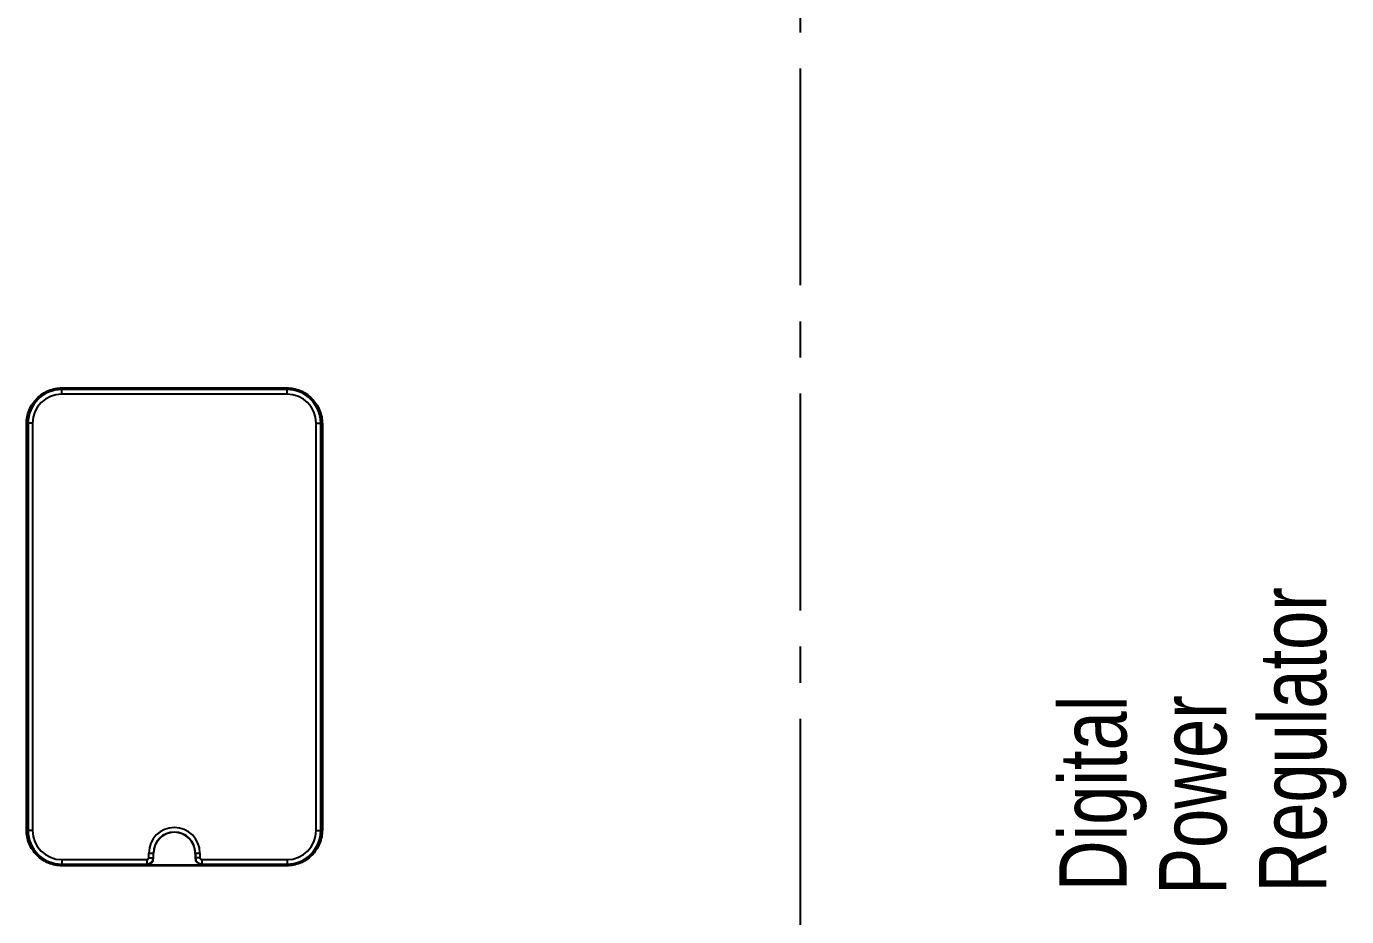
# Model space of a CAD drawing. Extents: x -329 to 5579, y -1942 to 3105.
# Drawn here: x 2097.1 to 2155.1, y -1545.8 to -1506.7 of the extents above; entities that cross this region are included whole.
import ezdxf

# ---------------------------------------------------------------- set-up
doc = ezdxf.new("R2010")
doc.units = 0
doc.linetypes.add('CENTER', pattern=[17.8, 10.75, -2.35, 2.35, -2.35])
doc.linetypes.add('CENTER2', pattern=[28.575, 19.05, -3.175, 3.175, -3.175])
doc.layers.get('0').update_dxf_attribs({"linetype": 'CONTINUOUS'})
for name, color, linetype in [('3', 112, 'CENTER'), ('CAP_DATA90A_DXF_CONTINUOUS', 7, 'CONTINUOUS'), ('TOP_CASE-90ADXF_CONTINUOUS', 7, 'CONTINUOUS')]:
    doc.layers.add(name, color=color, linetype=linetype)
doc.styles.get("Standard").update_dxf_attribs({"font": 'gulim.ttc', "width": 0.8, "height": 2})

msp = doc.modelspace()

# ---------------------------------------------------------------- linework, layer by layer
at = {"layer": '3', "linetype": 'CENTER2', "ltscale": 0.5}
msp.add_line((2131.119, -1918.106), (2131.119, -1400.26), dxfattribs=at)
at = {"layer": 'CAP_DATA90A_DXF_CONTINUOUS', "color": 7, "linetype": 'CONTINUOUS'}
for p, q in [((2098.669, -1522.837), (2098.669, -1522.615)), ((2108.569, -1522.615), (2098.669, -1522.615)), ((2108.569, -1522.637), (2098.669, -1522.637)), ((2108.569, -1522.837), (2098.669, -1522.837)), ((2108.569, -1522.837), (2108.569, -1522.615)), ((2097.169, -1524.115), (2097.169, -1542.015)), ((2097.391, -1524.115), (2097.169, -1524.115)), ((2097.191, -1524.115), (2097.191, -1542.015)), ((2097.391, -1524.115), (2097.391, -1542.015)), ((2109.847, -1542.015), (2109.847, -1524.115)), ((2109.847, -1524.115), (2110.069, -1524.115)), ((2110.047, -1542.015), (2110.047, -1524.115)), ((2110.069, -1542.015), (2110.069, -1524.115)), ((2097.391, -1542.015), (2097.169, -1542.015)), ((2109.847, -1542.015), (2110.069, -1542.015)), ((2102.497, -1543.215), (2102.497, -1543.004)), ((2102.497, -1543.004), (2102.707, -1543.004)), ((2102.697, -1543.215), (2102.697, -1543.004)), ((2102.707, -1543.215), (2102.707, -1543.004)), ((2104.531, -1543.004), (2104.531, -1543.215)), ((2104.531, -1543.004), (2104.741, -1543.004)), ((2104.541, -1543.004), (2104.541, -1543.215)), ((2104.741, -1543.004), (2104.741, -1543.215)), ((2098.669, -1543.293), (2098.669, -1543.515)), ((2098.669, -1543.293), (2102.419, -1543.293)), ((2098.669, -1543.493), (2102.419, -1543.493)), ((2098.669, -1543.515), (2101.419, -1543.515)), ((2101.419, -1543.515), (2102.119, -1543.503)), ((2102.119, -1543.503), (2102.419, -1543.503)), ((2102.419, -1543.503), (2102.419, -1543.293)), ((2102.497, -1543.215), (2102.707, -1543.215)), ((2104.741, -1543.215), (2104.531, -1543.215)), ((2104.819, -1543.293), (2104.819, -1543.503)), ((2104.819, -1543.293), (2108.569, -1543.293)), ((2104.819, -1543.493), (2108.569, -1543.493)), ((2104.819, -1543.503), (2105.119, -1543.503)), ((2105.819, -1543.515), (2105.119, -1543.503)), ((2105.819, -1543.515), (2108.569, -1543.515)), ((2108.569, -1543.293), (2108.569, -1543.515))]:
    msp.add_line(p, q, dxfattribs=at)
for centre, radius, start, end in [((2098.669, -1524.115), 1.5, 90, 180), ((2098.669, -1524.115), 1.478, 90, 180), ((2098.669, -1524.115), 1.278, 90, 180), ((2108.569, -1524.115), 1.5, 0, 90), ((2108.569, -1524.115), 1.478, 0, 90), ((2108.569, -1524.115), 1.278, 0, 90), ((2103.619, -1543.004), 1.122, 0, 180), ((2098.669, -1542.015), 1.5, 180, 270), ((2098.669, -1542.015), 1.478, 180, 270), ((2098.669, -1542.015), 1.278, 180, 270), ((2103.619, -1543.004), 0.922, 0, 180), ((2103.619, -1543.004), 0.912, 0, 180), ((2108.569, -1542.015), 1.5, 270, 0), ((2108.569, -1542.015), 1.478, 270, 0), ((2108.569, -1542.015), 1.278, 270, 0), ((2102.419, -1543.215), 0.288, 270, 0), ((2102.419, -1543.215), 0.278, 270, 0), ((2102.419, -1543.215), 0.0782, 270, 0), ((2104.819, -1543.215), 0.288, 180, 270), ((2104.819, -1543.215), 0.278, 180, 270), ((2104.819, -1543.215), 0.0782, 180, 270)]:
    msp.add_arc(centre, radius, start, end, dxfattribs=at)
at = {"layer": 'TOP_CASE-90ADXF_CONTINUOUS', "color": 7, "linetype": 'CONTINUOUS'}
for p, q in [((2098.695, -1522.565), (2108.543, -1522.565)), ((2102.648, -1522.591), (2098.695, -1522.591)), ((2102.648, -1522.615), (2102.648, -1522.591)), ((2102.947, -1522.597), (2102.969, -1522.607)), ((2104.269, -1522.607), (2102.969, -1522.607)), ((2104.59, -1522.591), (2104.59, -1522.615)), ((2108.543, -1522.591), (2104.59, -1522.591)), ((2097.119, -1541.989), (2097.119, -1524.141)), ((2097.145, -1541.989), (2097.145, -1524.141)), ((2110.093, -1541.989), (2110.093, -1524.141)), ((2110.119, -1524.141), (2110.119, -1541.989)), ((2108.543, -1543.539), (2098.695, -1543.539)), ((2108.543, -1543.565), (2098.695, -1543.565))]:
    msp.add_line(p, q, dxfattribs=at)
for centre, major_axis, ratio, start_param, end_param in [((2098.695, -1524.142), (-1.096, 1.096), 0.999695, 5.497939, 7.068431), ((2102.648, -1522.597), (0.3, 0), 0.017455, 0.034907, 1.570796), ((2104.59, -1522.597), (0.3, 0), 0.017455, 1.570796, 3.106686), ((2108.542, -1524.142), (1.096, 1.096), 0.999695, 5.497939, 7.068431), ((2098.695, -1541.989), (-1.096, -1.096), 0.999695, 5.497939, 7.068431), ((2108.542, -1541.989), (1.096, -1.096), 0.999695, 5.497939, 7.068431)]:
    msp.add_ellipse(centre, major_axis=major_axis, ratio=ratio, start_param=start_param, end_param=end_param, dxfattribs=at)
for points in [[(2097.119, -1524.141), (2097.119, -1523.936), (2097.198, -1523.521), (2097.553, -1522.999), (2098.074, -1522.644), (2098.49, -1522.565), (2098.695, -1522.565)], [(2108.543, -1522.565), (2108.748, -1522.565), (2109.164, -1522.644), (2109.685, -1522.999), (2110.04, -1523.521), (2110.119, -1523.936), (2110.119, -1524.141)], [(2098.695, -1543.565), (2098.49, -1543.565), (2098.074, -1543.486), (2097.553, -1543.132), (2097.198, -1542.61), (2097.119, -1542.194), (2097.119, -1541.989)], [(2110.119, -1541.989), (2110.119, -1542.194), (2110.04, -1542.61), (2109.685, -1543.132), (2109.164, -1543.486), (2108.748, -1543.565), (2108.543, -1543.565)]]:
    msp.add_open_spline(points, degree=3, knots=[0, 0, 0, 0, 0.25, 0.5, 0.75, 1, 1, 1, 1], dxfattribs=at)

# ---------------------------------------------------------------- texts
at = {"ltscale": 10, "width": 0.8}
for s, p in [('Regulator', (2154.219, -1544.743)), ('Power', (2149.833, -1544.845)), ('Digital', (2145.447, -1544.684))]:
    msp.add_text(s, height=2.9567, rotation=90, dxfattribs=at).set_placement(p)

doc.saveas('drawing.dxf')
